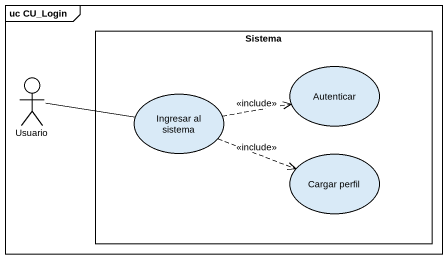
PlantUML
@startuml
mainframe uc CU_Login
rectangle Sistema {
  usecase Autenticar
  usecase "Ingresar al sistema" as Ingresar_al_sistema
  usecase "Cargar perfil" as Cargar_perfil
}
actor Usuario
Usuario -right- Ingresar_al_sistema
Ingresar_al_sistema .right.> Autenticar : <<include>>
Ingresar_al_sistema .right.> Cargar_perfil : <<include>>
@enduml
